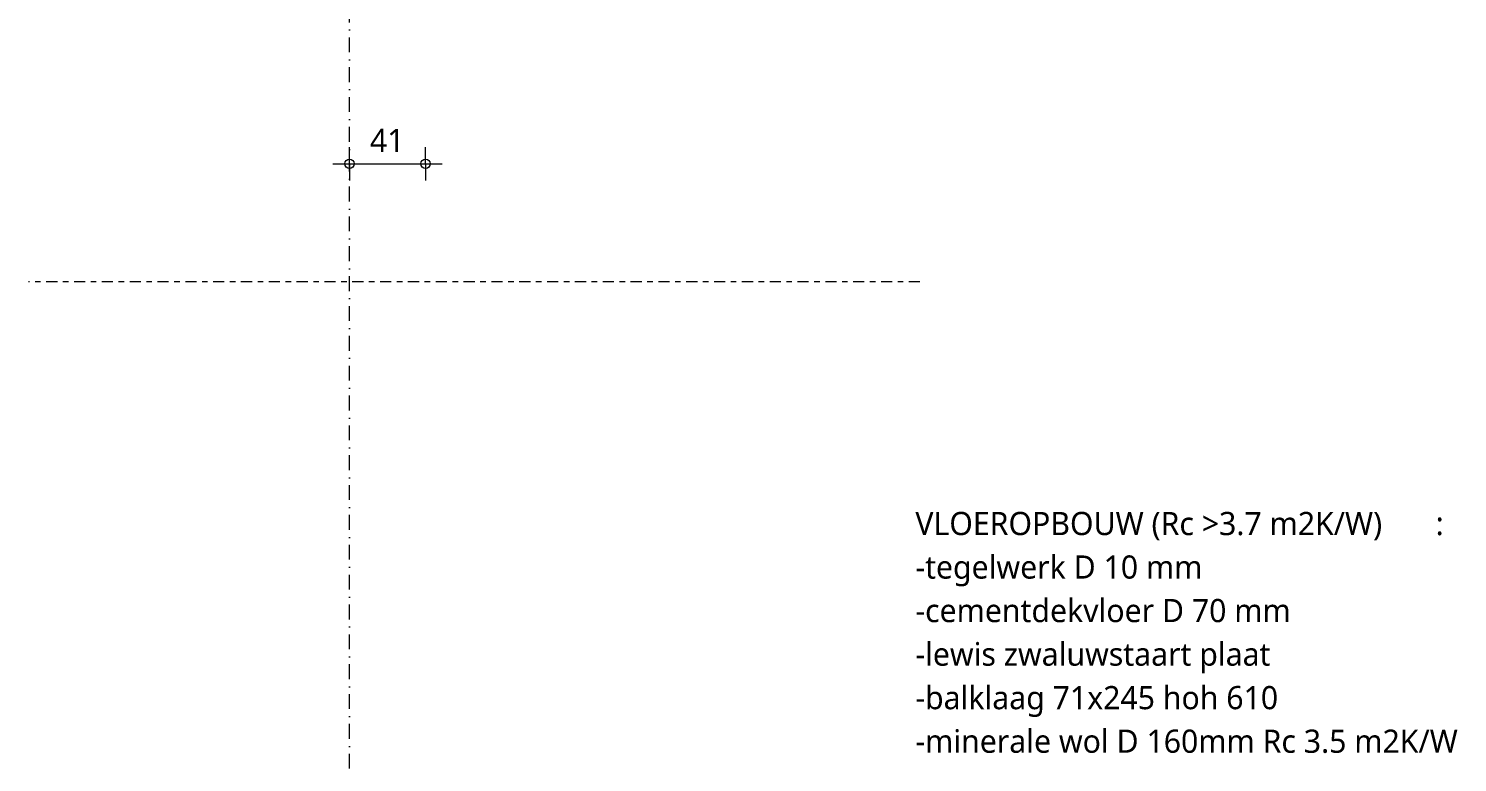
# Model space of a CAD drawing. Header units: millimetres. Extents: x 2927 to 18500, y -7154 to 6447.
# Drawn here: x 6063 to 6834, y -1837 to -1442 of the extents above; entities that cross this region are included whole.
import ezdxf

# ---------------------------------------------------------------- set-up
doc = ezdxf.new("R2010")
doc.units = ezdxf.units.MM
doc.linetypes.add('MV_center', pattern=[15, 6, -3, 3, -3])
doc.linetypes.add('MV_stramien', pattern=[16, 8, -4, 0, -4])
for name, color, linetype, lineweight in [('A-ANNO-DIMS', 211, 'Continuous', 13), ('A-ANNO-DIMS-5', 211, 'Continuous', 13), ('A-DETL', 90, 'Continuous', 13), ('A-DETL-GENF', 92, 'Continuous', 18), ('G-ANNO-TEXT', 231, 'Continuous', 13)]:
    doc.layers.add(name, color=color, linetype=linetype, lineweight=lineweight)
doc.styles.add('Segoe UI_3', font='segoeui.ttf', dxfattribs={"height": 12.5})
doc.styles.add('Segoe UI_B', font='segoeui.ttf', dxfattribs={"height": 12.5})
doc.dimstyles.new('2_5_mm_controle', dxfattribs={"dimscale": 304.8, "dimtxt": 13.092049, "dimasz": 0.016404, "dimexe": 0.029528, "dimexo": 0.0625, "dimgap": 0.008202, "dimtad": 1, "dimdec": 0, "dimzin": 0, "dimdsep": 46, "dimtxsty": 'Segoe UI_3', "dimblk1": 'DOTBLANK', "dimblk2": 'DOTBLANK', "dimsah": 1, "dimcen": 0.09, "dimdle": 0.029528, "dimazin": 0, "dimtfac": 1, "dimtdec": 4, "dimtix": 1, "dimtmove": 0, "dimatfit": 3, "dimfxl": 0.029528, "dimfxlon": 1, "dimtvp": 1, "dimtfill": 1, "dimtolj": 1, "dimtzin": 0, "dimarcsym": 2})

# ---------------------------------------------------------------- blocks, each defined once
blk = doc.blocks.new('NLRS_00_DI_maskeer - Type 1-4234595-Details Domera')
at = {"layer": 'A-DETL-GENF', "linetype": 'MV_center'}
blk.add_line((-100, 0), (380.5, 0), dxfattribs=at)
blk = doc.blocks.new('DIMBLOCK166-Details Domera')
at = {"layer": 'A-ANNO-DIMS-5'}
for p, q in [((6236.44, -1514.42), (6236.44, -1505.42)), ((6277.44, -1514.42), (6277.44, -1505.42)), ((6227.44, -1514.42), (6286.44, -1514.42)), ((6236.44, -1514.42), (6236.44, -1523.42)), ((6277.44, -1514.42), (6277.44, -1523.42))]:
    blk.add_line(p, q, dxfattribs=at)
for centre in [(6236.44, -1514.42), (6277.44, -1514.42)]:
    blk.add_circle(centre, 2.5, dxfattribs=at)
at = {"layer": 'A-ANNO-DIMS-5', "color": 0, "insert": (6247.42, -1495.61), "char_height": 12.5, "width": 22.8516, "attachment_point": 1, "line_spacing_factor": 1.142579, "style": 'Segoe UI_3', "bg_fill": 3, "box_fill_scale": 1.25, "bg_fill_color": 9, "bg_fill_true_color": 13158600, "bg_fill_transparency": 0}
blk.add_mtext('41', dxfattribs=at)
blk = doc.blocks.new('_DotBlank')
at = {"color": 0, "linetype": 'ByBlock', "lineweight": -2}
blk.add_line((-0.5, 0), (-1, 0), dxfattribs=at)
blk.add_circle((0, 0), 0.5, dxfattribs=at)

msp = doc.modelspace()

# ---------------------------------------------------------------- linework, layer by layer
at = {"layer": 'A-DETL', "linetype": 'MV_stramien', "lineweight": 18}
msp.add_line((6236.44, -2661.76), (6236.44, -1288.24), dxfattribs=at)

# ---------------------------------------------------------------- block references
at = {"layer": 'A-DETL-GENF', "linetype": 'MV_center', "rotation": 180}
msp.add_blockref('NLRS_00_DI_maskeer - Type 1-4234595-Details Domera', (6443.94, -1578.17), dxfattribs=at)

# ---------------------------------------------------------------- texts
at = {"layer": 'G-ANNO-TEXT', "color": 7, "char_height": 12.5, "attachment_point": 1}
for s, insert, width, style in [('VLOEROPBOUW (Rc >3.7 m2K/W)', (6541.45, -1702.21), 339.9155, 'Segoe UI_B'), (':', (6821.91, -1702.21), 4.4093, 'Segoe UI_3'), ('-tegelwerk D 10 mm', (6541.45, -1725.69), 192.8058, 'Segoe UI_3'), ('-cementdekvloer D 70 mm ', (6541.45, -1749.17), 257.3417, 'Segoe UI_3'), ('-lewis zwaluwstaart plaat', (6541.45, -1772.65), 232.8902, 'Segoe UI_3'), ('-balklaag 71x245 hoh 610', (6541.45, -1796.13), 243.713, 'Segoe UI_3'), ('-minerale wol D 160mm Rc 3.5 m2K/W', (6541.45, -1819.62), 366.3712, 'Segoe UI_3')]:
    msp.add_mtext(s, dxfattribs=dict(at, insert=insert, width=width, style=style))

# ---------------------------------------------------------------- next in the draw order: dimensions: what is measured, and where the dimension line sits
at = {"layer": 'A-ANNO-DIMS'}
dim = msp.add_linear_dim(base=(6277.44, -1514.42), p1=(6236.44, -1505.42), p2=(6277.44, -1523.42), dimstyle='2_5_mm_controle', override={"dimpost": '<>', "dimfxl": 44.777226}, dxfattribs=at)
dim.commit()
dim.dimension.update_dxf_attribs({"geometry": 'DIMBLOCK166-Details Domera', "text_midpoint": (6256.94, -1505.53)})

doc.saveas('drawing.dxf')
